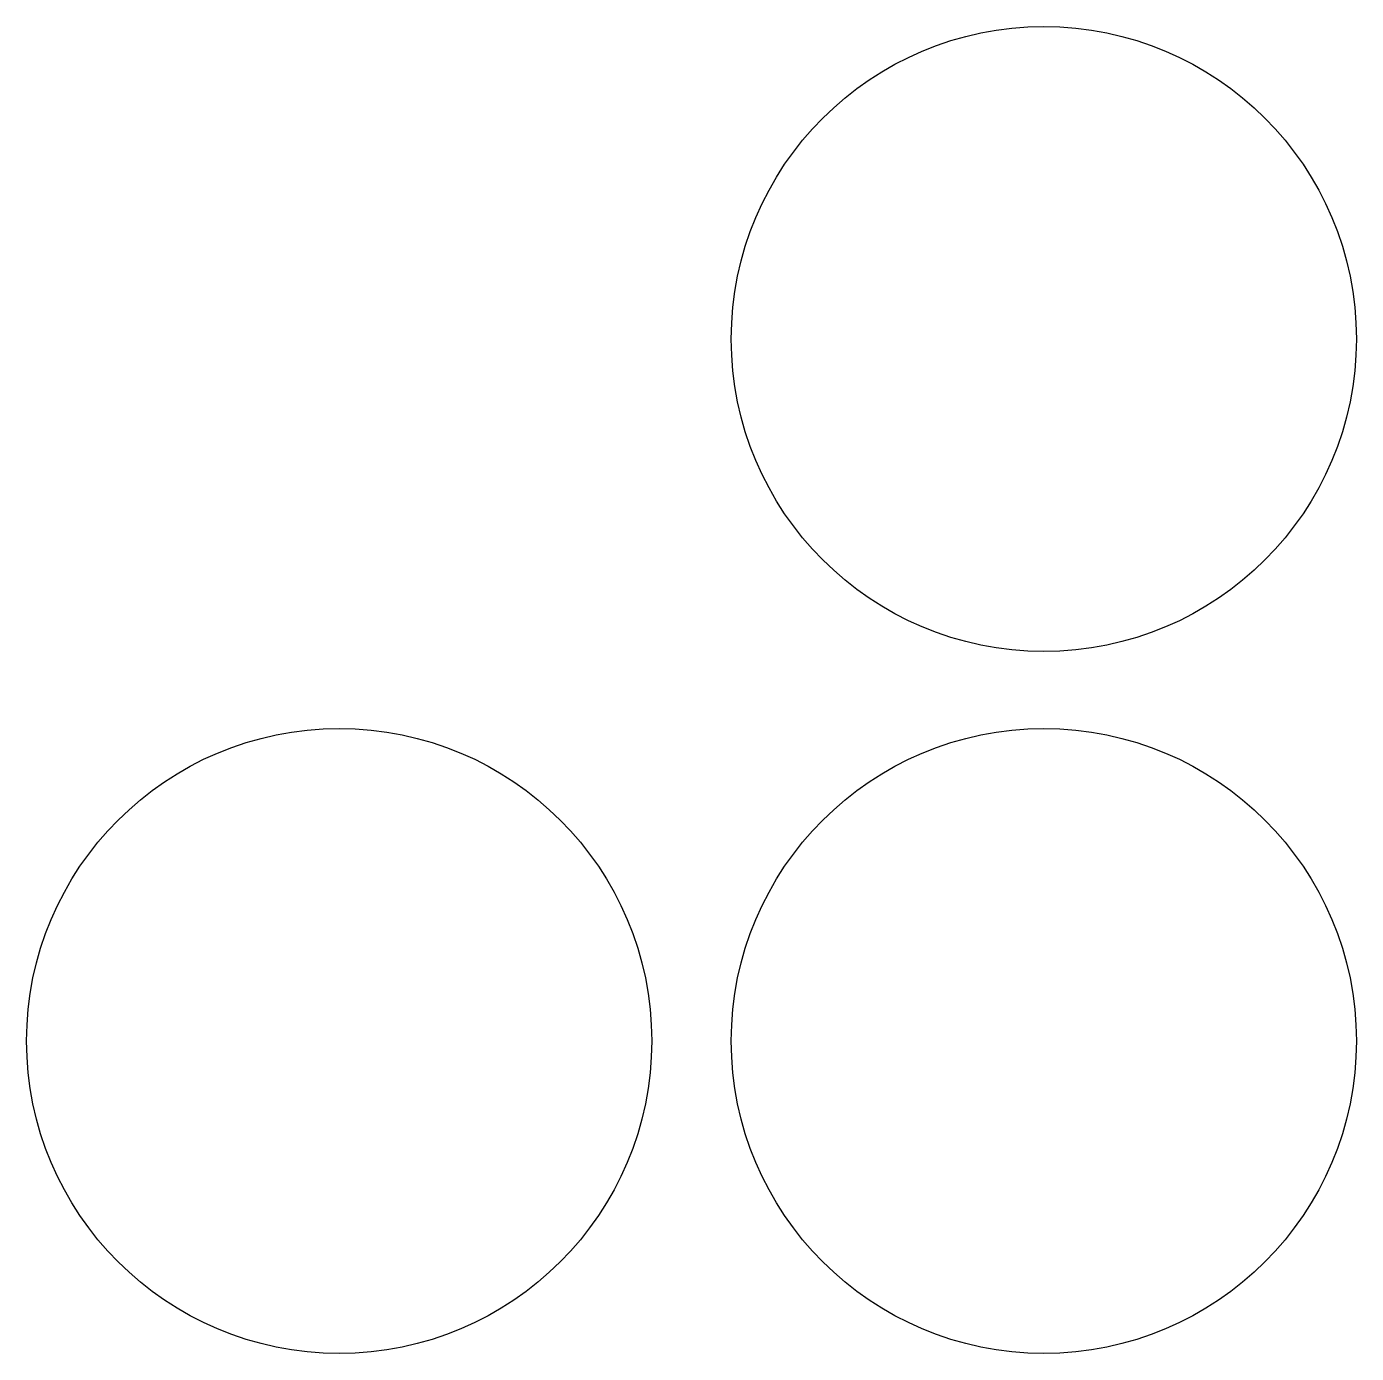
# Model space of a CAD drawing. Header units: millimetres. Extents: x -27.2 to -10.2, y -78.2 to -61.2.
import ezdxf

# ---------------------------------------------------------------- set-up
doc = ezdxf.new("R2010")
doc.units = ezdxf.units.MM
doc.layers.get('0').update_dxf_attribs({"linetype": 'CONTINUOUS'})

msp = doc.modelspace()

# ---------------------------------------------------------------- linework, layer by layer
for centre in [(-14.2, -65.214), (-23.218, -74.2), (-14.2, -74.2)]:
    msp.add_circle(centre, 4)

doc.saveas('drawing.dxf')
